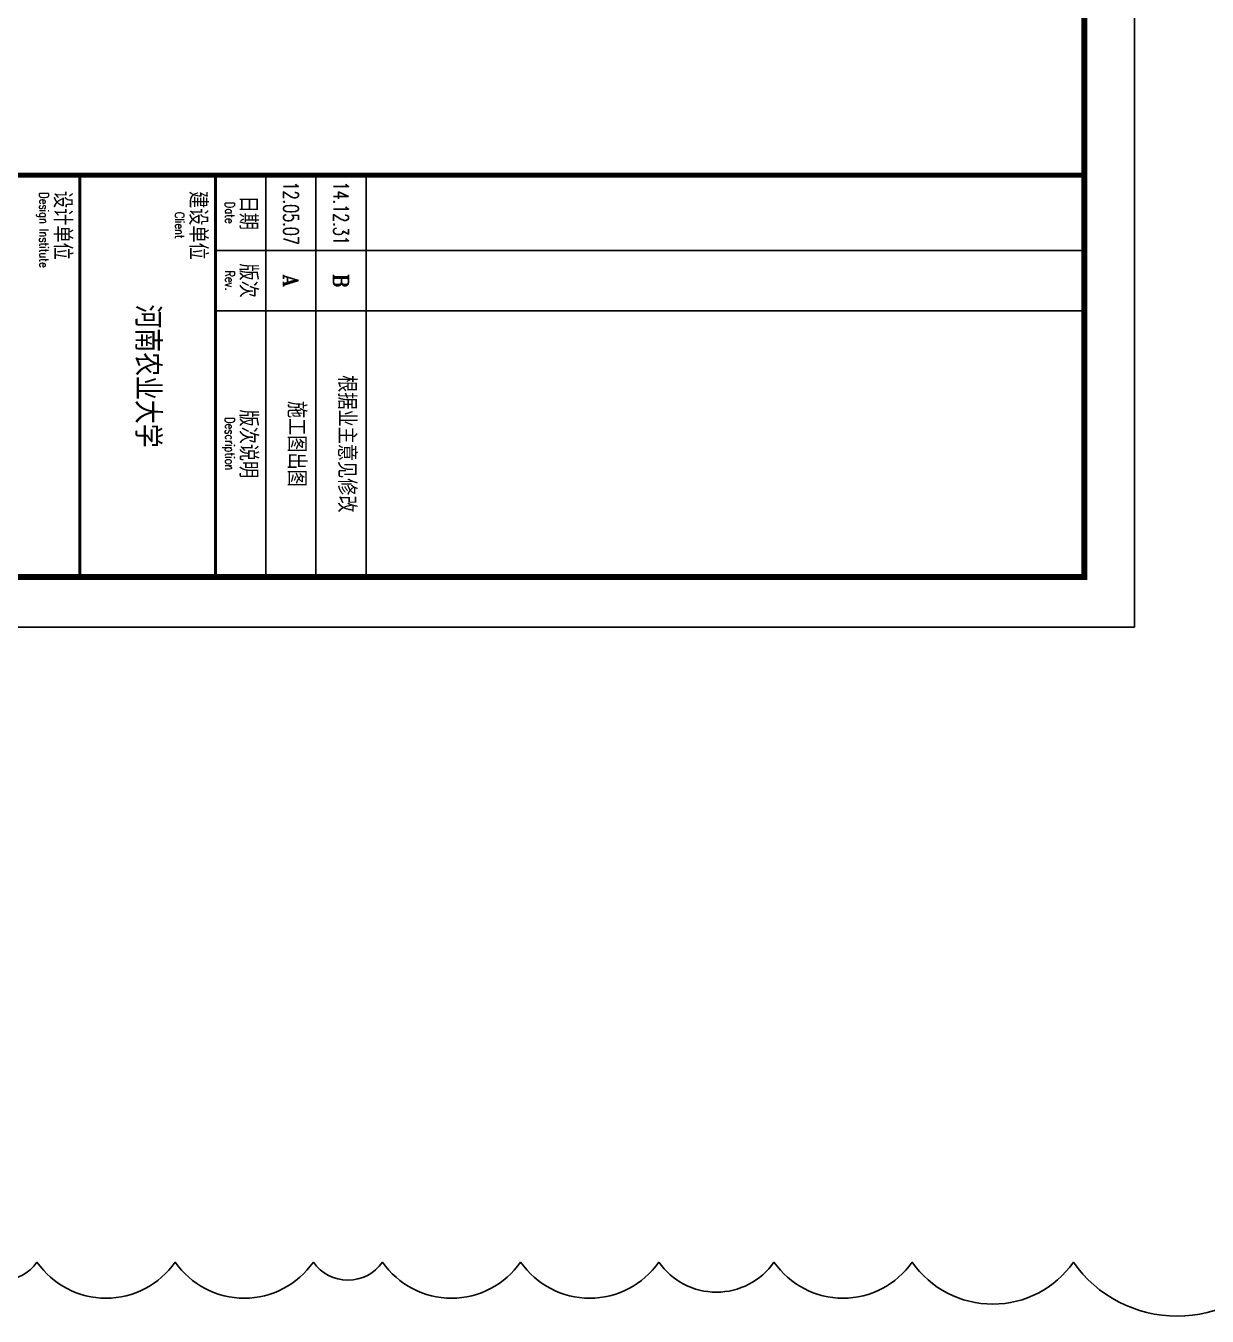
# Model space of a CAD drawing. Extents: x -345393 to -54719, y 203828 to 476815.
# Drawn here: x -151719 to -139958, y 206964 to 219809 of the extents above; entities that cross this region are included whole.
import ezdxf
from ezdxf.enums import TextEntityAlignment as Align

# ---------------------------------------------------------------- set-up
doc = ezdxf.new("R2010")
doc.units = 0
doc.header["$LTSCALE"] = 1000
doc.header["$MEASUREMENT"] = 0
doc.layers.get('0').update_dxf_attribs({"color": 252, "linetype": 'CONTINUOUS'})
doc.layers.add('图框', color=252, linetype='CONTINUOUS')
doc.layers.add('暖通-公共-修改', color=1, linetype='CONTINUOUS')
doc.styles.add('TKZ1_tjhts.shx', font='tjromant.shx', dxfattribs={"bigfont": 'tjhts.shx'})
doc.styles.add('TKZ2_tjkts.shx', font='tjromant.shx', dxfattribs={"bigfont": 'tjkts.shx'})

msp = doc.modelspace()

# ---------------------------------------------------------------- linework, layer by layer
for p, q in [((-149830.38917, 218322.36281), (-149830.38917, 214322.36281)), ((-149330.38917, 218322.36281), (-149330.38917, 217722.36281)), ((-149330.38917, 218322.36281), (-149330.38917, 214322.36281)), ((-141180.38928, 217572.36281), (-149830.38917, 217572.36281)), ((-141180.38928, 216972.36281), (-149830.38917, 216972.36281))]:
    msp.add_line(p, q)
for points, const_width in [([(-141180.38928, 218322.36281), (-169880.38917, 218322.36281)], 50), ([(-149830.38917, 218322.36281), (-149830.38917, 214322.36281)], 30)]:
    msp.add_lwpolyline(points, dxfattribs=dict(const_width=const_width))
at = {"layer": '图框'}
for p, q in [((-140680.38928, 213822.36281), (-140680.38928, 255872.36281)), ((-148830.38928, 218322.36281), (-148830.38928, 214322.36281)), ((-148330.38939, 218322.36281), (-148330.38939, 214322.36281)), ((-170380.38928, 213822.36281), (-140680.38928, 213822.36281))]:
    msp.add_line(p, q, dxfattribs=at)
at = {"layer": '图框', "const_width": 60}
msp.add_lwpolyline([(-141180.38928, 214322.36281), (-141180.38928, 254622.36281), (-169880.38928, 254622.36281), (-169880.38928, 214322.36281)], close=True, dxfattribs=at)
at = {"layer": '图框', "const_width": 30}
msp.add_lwpolyline([(-151180.38928, 218322.36281), (-151180.38928, 214322.36281)], dxfattribs=at)
at = {"layer": '暖通-公共-修改'}
msp.add_lwpolyline([(-139226.26791, 207501.39633, -0.52056705), (-141289.88661, 207501.39633, -0.52056705), (-142894.92361, 207501.39633, -0.52056705), (-144270.66974, 207501.39633, -0.52056705), (-145417.12403, 207501.39633, -0.52056705), (-146792.87016, 207501.39633, -0.52056705), (-148168.61531, 207501.39633, -0.52056705), (-148856.48887, 207501.39633, -0.52056705), (-150232.23402, 207501.39633, -0.52056705), (-151607.98015, 207501.39633, -0.52056705), (-152295.85273, 207501.39633, -0.52056705), (-153671.59886, 207501.39633, -0.52056705), (-155047.34401, 207501.39633, -0.52056705), (-156423.09014, 207501.39633, -0.52056705), (-157110.96272, 207501.39633, -0.52056705), (-158028.12713, 207501.39633, -0.52056705), (-159174.58142, 207501.39633, -0.52056705), (-160091.74584, 207501.39633, -0.52056705), (-161467.49099, 207501.39633, -0.52056705), (-162613.94627, 207501.39633, -0.52056705), (-163531.1097, 207501.39633, -0.52056705)], format="xyb", dxfattribs=at)

# ---------------------------------------------------------------- texts
at = {"style": 'TKZ2_tjkts.shx', "width": 0.8}
for s, p in [('Design Institute', (-151538.00024, 217775.78236)), ('Date', (-149688.00024, 217947.36281)), ('Client', (-150188.00024, 217822.36281)), ('Rev.', (-149688.00024, 217272.36281)), ('Description', (-149688.00024, 215647.36281))]:
    msp.add_text(s, height=90, rotation=270, dxfattribs=at).set_placement(p, align=Align.MIDDLE_CENTER)
at = {"style": 'TKZ2_tjkts.shx'}
for s, p in [('设计单位', (-151353.01306, 217822.36281)), ('建设单位', (-150003.01306, 217822.36281)), ('日期', (-149503.01306, 217947.36281)), ('版次', (-149503.01306, 217272.36281)), ('版次说明', (-149503.01306, 215647.36281))]:
    msp.add_text(s, height=180, rotation=270, dxfattribs=at).set_placement(p, align=Align.MIDDLE_CENTER)
at = {"layer": '图框', "style": 'TKZ1_tjhts.shx', "width": 0.7}
for s, p in [('12.05.07', (-149080.38928, 217943.44976)), ('14.12.31', (-148580.38939, 217943.44976))]:
    msp.add_text(s, height=150, rotation=270, dxfattribs=at).set_placement(p, align=Align.MIDDLE_CENTER)
at = {"layer": '图框', "style": 'TKZ1_tjhts.shx'}
for s, height, p in [('A', 150, (-149080.38928, 217272.36281)), ('B', 150, (-148580.38939, 217272.36281)), ('河南农业大学', 250, (-150505.38928, 216322.36281)), ('根据业主意见修改', 180, (-148522.47279, 215647.36281)), ('施工图出图', 180, (-149022.47268, 215647.36281))]:
    msp.add_text(s, height=height, rotation=270, dxfattribs=at).set_placement(p, align=Align.MIDDLE_CENTER)

doc.saveas('drawing.dxf')
